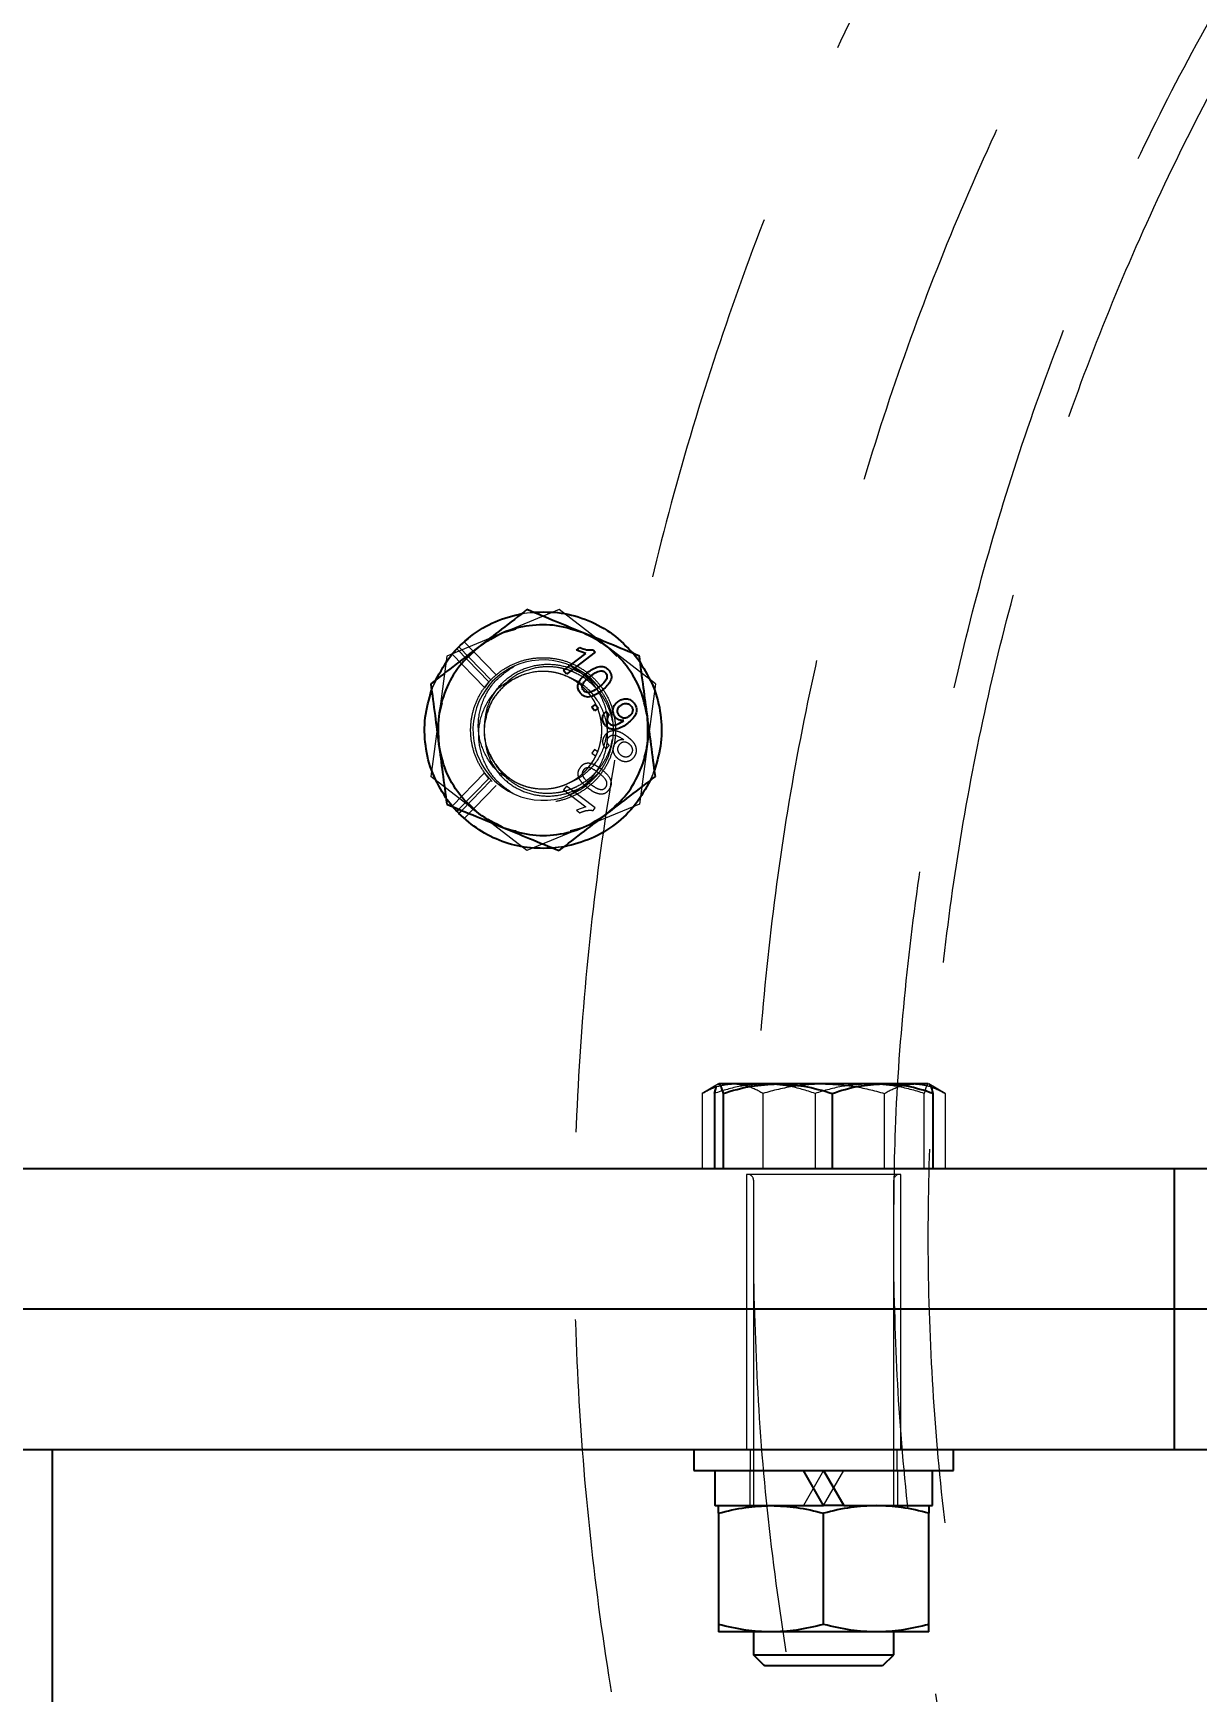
# Model space of a CAD drawing. Header units: millimetres. Extents: x 861 to 27901, y 673 to 17923.
# Drawn here: x 10476.5 to 10608, y 5789.7 to 5977.1 of the extents above; entities that cross this region are included whole.
import ezdxf

# ---------------------------------------------------------------- set-up
doc = ezdxf.new("R2010")
doc.units = ezdxf.units.MM
doc.header["$LTSCALE"] = 33.3
doc.linetypes.add('HIDDEN', pattern=[1.905, 1.27, -0.635])
doc.layers.add('CAPA_1', color=7, linetype='Continuous')
doc.styles.add('SLDTEXTSTYLE0', font='TXT', dxfattribs={"width": 0.75})
doc.dimstyles.new('SLDDIMSTYLE0', dxfattribs={"dimtxt": 66.6, "dimasz": 66.6, "dimexe": 0, "dimexo": 0.0625, "dimgap": 16.65, "dimtad": 2, "dimdec": 0, "dimlfac": 1.261261, "dimrnd": 1e-09, "dimzin": 12, "dimdsep": 46, "dimtxsty": 'SLDTEXTSTYLE0', "dimsah": 1, "dimcen": 0.09, "dimadec": 0, "dimazin": 3, "dimtfac": 1, "dimtdec": 0, "dimtofl": 0, "dimtmove": 0, "dimatfit": 3, "dimfxl": 1, "dimfrac": 2, "dimtolj": 1, "dimtzin": 12, "dimarcsym": 0})

# ---------------------------------------------------------------- blocks, each defined once
blk = doc.blocks.new('_D_13')
at = {"layer": 'CAPA_1', "transparency": 16777216}
for p, q in [((9823.17, 6912.25), (14695.32, 6912.25)), ((14662.02, 6912.25), (14662.02, 5357.98)), ((14240.18, 5357.98), (14695.32, 5357.98))]:
    blk.add_line(p, q, dxfattribs=at)
for points in [[(14662.02, 6912.25), (14651.77, 6845.65), (14672.27, 6845.65)], [(14662.02, 5357.98), (14672.27, 5424.58), (14651.77, 5424.58)]]:
    blk.add_solid(points, dxfattribs=at)
at = {"layer": 'CAPA_1', "transparency": 16777216, "insert": (14576.17, 6036.69), "char_height": 66.6, "attachment_point": 1, "rotation": 90, "style": 'SLDTEXTSTYLE0'}
blk.add_mtext('1960', dxfattribs=at)
blk = doc.blocks.new('_D_14')
at = {"layer": 'CAPA_1', "transparency": 16777216}
for p, q in [((9780.88, 6954.54), (9780.88, 7862.55)), ((10855.14, 5883.49), (10855.14, 7862.55)), ((9780.88, 7829.25), (10855.14, 7829.25))]:
    blk.add_line(p, q, dxfattribs=at)
for points in [[(9780.88, 7829.25), (9847.48, 7819.01), (9847.48, 7839.5)], [(10855.14, 7829.25), (10788.54, 7839.5), (10788.54, 7819.01)]]:
    blk.add_solid(points, dxfattribs=at)
at = {"layer": 'CAPA_1', "transparency": 16777216, "insert": (10219.59, 7915.1), "char_height": 66.6, "attachment_point": 1, "style": 'SLDTEXTSTYLE0'}
blk.add_mtext('1355', dxfattribs=at)

msp = doc.modelspace()

# ---------------------------------------------------------------- linework, layer by layer
at = {"color": 1, "linetype": 'HIDDEN', "lineweight": 18}
for p, q in [((10535.91, 5911.97), (10523.22, 5906.73)), ((10531.12, 5911.35), (10531.99, 5911.57)), ((10531.71, 5911.53), (10532.95, 5911.69)), ((10532.26, 5911.6), (10533.59, 5911.67)), ((10546.79, 5903.59), (10535.91, 5911.97)), ((10525.16, 5908.32), (10525.63, 5908.67)), ((10529.56, 5909.35), (10528.2, 5908.57)), ((10529.56, 5909.35), (10531.05, 5909.75)), ((10537.15, 5909.75), (10538.65, 5909.34)), ((10523.22, 5906.73), (10521.4, 5893.12)), ((10523.81, 5906.93), (10527.48, 5903.18)), ((10523.97, 5907.04), (10524.35, 5907.53)), ((10524.35, 5907.53), (10527.98, 5903.81)), ((10524.58, 5907.77), (10525.16, 5908.32)), ((10528.21, 5904.05), (10524.58, 5907.77)), ((10528.8, 5904.6), (10525.16, 5908.32)), ((10526.76, 5907.69), (10525.76, 5906.69)), ((10541.35, 5907.78), (10542.43, 5906.69)), ((10544.1, 5907.2), (10545.21, 5905.76)), ((10544.31, 5907.01), (10545.07, 5906.02)), ((10528.8, 5904.6), (10528.21, 5904.05)), ((10528.93, 5904.69), (10528.8, 5904.6)), ((10539.11, 5904.47), (10538.93, 5904.64)), ((10521.37, 5902.32), (10521.58, 5903.08)), ((10521.5, 5902.88), (10521.97, 5904.03)), ((10521.67, 5903.3), (10522.3, 5904.56)), ((10527.98, 5903.81), (10527.49, 5903.13)), ((10531.71, 5904.55), (10531.56, 5904.47)), ((10546.79, 5903.59), (10544.98, 5889.98)), ((10522.71, 5901.41), (10522.31, 5899.93)), ((10545.49, 5901.41), (10545.89, 5899.91)), ((10541.76, 5896.48), (10541.96, 5897.33)), ((10543.14, 5897.33), (10543.21, 5897.27)), ((10522.71, 5895.3), (10522.31, 5896.8)), ((10539.92, 5896.18), (10539.61, 5895.76)), ((10539.61, 5895.76), (10540.02, 5895.44)), ((10540.34, 5895.86), (10539.92, 5896.18)), ((10541.22, 5896.23), (10541.58, 5896.62)), ((10545.89, 5896.79), (10545.49, 5895.3)), ((10523.81, 5889.78), (10527.48, 5893.54)), ((10527.45, 5893.58), (10528.33, 5892.56)), ((10527.98, 5892.91), (10527.48, 5893.54)), ((10528.72, 5894.53), (10529.1, 5894.01)), ((10546.7, 5893.83), (10546.22, 5892.68)), ((10546.84, 5894.46), (10546.42, 5893.17)), ((10532.28, 5884.74), (10521.4, 5893.12)), ((10524.58, 5889.42), (10527.98, 5892.91)), ((10528.21, 5892.66), (10524.91, 5889.28)), ((10528.8, 5892.11), (10525.16, 5888.39)), ((10536.74, 5892.04), (10536.42, 5891.63)), ((10536.42, 5891.63), (10538.94, 5889.69)), ((10539.97, 5889.56), (10536.74, 5892.04)), ((10538.64, 5891.91), (10539.17, 5892.28)), ((10546.32, 5892.93), (10545.9, 5892.16)), ((10524.65, 5888.88), (10523.1, 5890.74)), ((10523.81, 5889.78), (10523.12, 5890.69)), ((10526.84, 5888.93), (10525.76, 5890.02)), ((10544.98, 5889.98), (10532.28, 5884.74)), ((10538.94, 5889.69), (10537.89, 5889.31)), ((10537.89, 5889.31), (10538.27, 5889.02)), ((10539.76, 5889.29), (10539.97, 5889.56)), ((10538.63, 5887.36), (10537.15, 5886.97)), ((10536.56, 5885.21), (10534.72, 5885.03)), ((10536.48, 5885.18), (10535.25, 5885.02)), ((10553.92, 5858.38), (10552.08, 5857.32)), ((10579.55, 5857.32), (10577.7, 5858.38)), ((10552.08, 5857.32), (10552.08, 5848.8)), ((10558.95, 5857.32), (10558.95, 5848.8)), ((10564.84, 5857.32), (10564.84, 5848.8)), ((10572.68, 5848.8), (10572.68, 5857.32)), ((10577.19, 5848.8), (10577.19, 5857.32)), ((10579.54, 5857.32), (10579.54, 5848.8)), ((10574.53, 5848.17), (10557.09, 5848.17)), ((10557.09, 5848.17), (10557.09, 5817.09)), ((10557.88, 5847.53), (10557.88, 5810.75)), ((10573.74, 5810.75), (10573.74, 5847.53)), ((10574.53, 5817.09), (10574.53, 5848.17)), ((10557.49, 5817.09), (10557.49, 5814.71)), ((10574.14, 5814.71), (10574.14, 5817.09)), ((10557.47, 5814.71), (10557.47, 5810.75)), ((10565.81, 5814.71), (10563.52, 5810.75)), ((10565.81, 5810.75), (10568.1, 5814.71)), ((10574.15, 5814.71), (10574.15, 5810.75))]:
    msp.add_line(p, q, dxfattribs=at)
at = {"color": 7, "linetype": 'Continuous', "lineweight": 25}
for p, q in [((10536.42, 5905.09), (10538.94, 5907.02)), ((10539.97, 5907.16), (10536.74, 5904.67)), ((10537.89, 5907.4), (10538.27, 5907.69)), ((10538.94, 5907.02), (10537.89, 5907.4)), ((10539.76, 5907.42), (10539.97, 5907.16)), ((10536.74, 5904.67), (10536.42, 5905.09)), ((10539.61, 5900.95), (10540.02, 5901.27)), ((10539.92, 5900.54), (10539.61, 5900.95)), ((10540.34, 5900.85), (10539.92, 5900.54)), ((10540.02, 5901.27), (10540.34, 5900.85)), ((10541.22, 5900.48), (10541.58, 5900.1)), ((10543.14, 5899.38), (10543.21, 5899.44)), ((10524.35, 5889.18), (10523.81, 5889.78)), ((10524.35, 5889.18), (10524.58, 5889.42)), ((10524.58, 5888.94), (10524.91, 5889.28)), ((10553.46, 5857.32), (10553.71, 5858.12)), ((10553.89, 5858.31), (10553.95, 5858.38)), ((10553.46, 5857.32), (10553.46, 5848.8)), ((10554.44, 5857.32), (10554.44, 5848.8)), ((10566.79, 5857.32), (10566.79, 5848.8)), ((10578.16, 5857.32), (10578.16, 5848.8)), ((10645.1, 5848.8), (10264.53, 5848.8)), ((10605.45, 5848.8), (10605.45, 5832.95)), ((10645.1, 5832.95), (10264.53, 5832.95)), ((10605.45, 5832.95), (10605.45, 5817.09)), ((10264.53, 5817.09), (10645.1, 5817.09)), ((10478.6, 5817.09), (10478.6, 5396.87)), ((10551.14, 5817.09), (10551.14, 5814.71)), ((10580.48, 5814.71), (10580.48, 5817.09)), ((10553.51, 5814.71), (10553.51, 5810.75)), ((10565.81, 5810.75), (10563.52, 5814.71)), ((10565.81, 5814.71), (10568.1, 5810.75)), ((10578.12, 5810.75), (10578.12, 5814.71)), ((10553.92, 5809.89), (10553.92, 5797.33)), ((10568.1, 5810.75), (10565.81, 5810.75)), ((10565.81, 5797.33), (10565.81, 5809.89)), ((10577.7, 5797.33), (10577.7, 5809.89)), ((10557.88, 5796.47), (10557.88, 5793.88)), ((10573.74, 5793.88), (10573.74, 5796.47)), ((10557.88, 5793.88), (10559.1, 5792.67)), ((10572.52, 5792.67), (10573.74, 5793.88))]:
    msp.add_line(p, q, dxfattribs=at)
at = {"color": 1, "linetype": 'HIDDEN', "lineweight": 18}
for centre, radius, start, end in [((10534.1, 5898.36), 7.93, 37.5876, 307.5876), ((10557.25, 5847.53), 0.634, 0, 90), ((10574.37, 5847.53), 0.634, 90, 180)]:
    msp.add_arc(centre, radius, start, end, dxfattribs=at)
for points in [[(11121.76, 6013.67), (11118.45, 6018.6), (11111.84, 6028.47), (11100.89, 6042.53), (11089.23, 6056.01), (11076.81, 6068.79), (11063.71, 6080.86), (11049.94, 6092.18), (11035.56, 6102.71), (11020.61, 6112.41), (11005.15, 6121.26), (10989.21, 6129.23), (10972.85, 6136.3), (10956.11, 6142.43), (10939.07, 6147.62), (10921.75, 6151.85), (10904.23, 6155.09), (10886.55, 6157.35), (10868.78, 6158.61), (10850.96, 6158.88), (10833.15, 6158.15), (10815.41, 6156.41), (10797.8, 6153.69), (10780.37, 6149.98), (10763.18, 6145.31), (10746.27, 6139.67), (10729.71, 6133.1), (10713.54, 6125.6), (10697.81, 6117.22), (10682.58, 6107.96), (10667.9, 6097.87), (10653.8, 6086.96), (10640.34, 6075.29), (10627.55, 6062.88), (10615.48, 6049.77), (10604.16, 6036), (10593.63, 6021.62), (10583.93, 6006.68), (10575.08, 5991.21), (10567.11, 5975.27), (10560.04, 5958.91), (10553.91, 5942.18), (10548.72, 5925.13), (10544.5, 5907.81), (10541.25, 5890.29), (10538.99, 5872.61), (10537.73, 5854.84), (10537.46, 5837.02), (10538.2, 5819.21), (10539.93, 5801.48), (10542.65, 5783.86), (10546.36, 5766.43), (10551.03, 5749.24), (10556.67, 5732.33), (10563.24, 5715.77), (10570.75, 5699.6), (10579.09, 5683.85), (10585.37, 5673.77), (10588.52, 5668.74)], [(10622.14, 5690.48), (10619.39, 5694.88), (10613.89, 5703.69), (10606.61, 5717.46), (10600.05, 5731.58), (10594.3, 5746.06), (10589.38, 5760.83), (10585.29, 5775.86), (10582.05, 5791.09), (10579.67, 5806.49), (10578.16, 5821.99), (10577.52, 5837.55), (10577.75, 5853.12), (10578.85, 5868.65), (10580.83, 5884.1), (10583.67, 5899.41), (10587.36, 5914.54), (10591.89, 5929.44), (10597.25, 5944.07), (10603.43, 5958.36), (10610.39, 5972.29), (10618.13, 5985.81), (10626.61, 5998.87), (10635.81, 6011.44), (10645.7, 6023.47), (10656.25, 6034.92), (10667.42, 6045.77), (10679.19, 6055.98), (10691.51, 6065.5), (10704.34, 6074.33), (10717.65, 6082.41), (10731.39, 6089.74), (10745.52, 6096.29), (10760, 6102.04), (10774.77, 6106.96), (10789.8, 6111.05), (10805.03, 6114.29), (10820.42, 6116.67), (10835.92, 6118.18), (10851.48, 6118.82), (10867.06, 6118.59), (10882.59, 6117.49), (10898.04, 6115.51), (10913.35, 6112.68), (10928.48, 6108.98), (10943.38, 6104.45), (10958, 6099.09), (10972.3, 6092.92), (10986.23, 6085.95), (10999.75, 6078.21), (11012.81, 6069.73), (11025.38, 6060.53), (11037.41, 6050.64), (11048.86, 6040.09), (11059.71, 6028.92), (11069.91, 6017.15), (11079.47, 6004.85), (11085.25, 5996.23), (11088.14, 5991.92)], [(10588.52, 5668.74), (10591.82, 5663.8), (10598.44, 5653.93), (10609.39, 5639.87), (10621.05, 5626.4), (10633.47, 5613.61), (10646.57, 5601.54), (10660.34, 5590.22), (10674.72, 5579.7), (10689.67, 5569.99), (10705.13, 5561.14), (10721.07, 5553.17), (10737.43, 5546.1), (10754.16, 5539.97), (10771.21, 5534.78), (10788.53, 5530.56), (10806.05, 5527.31), (10823.73, 5525.05), (10841.5, 5523.79), (10859.32, 5523.52), (10877.13, 5524.26), (10894.86, 5525.99), (10912.48, 5528.71), (10929.91, 5532.42), (10947.1, 5537.1), (10964.01, 5542.73), (10980.57, 5549.31), (10996.74, 5556.8), (11012.47, 5565.18), (11027.7, 5574.44), (11042.38, 5584.54), (11056.48, 5595.44), (11069.94, 5607.11), (11082.73, 5619.53), (11094.8, 5632.64), (11106.12, 5646.4), (11116.65, 5660.78), (11126.35, 5675.73), (11135.2, 5691.19), (11143.17, 5707.13), (11150.24, 5723.49), (11156.37, 5740.23), (11161.56, 5757.28), (11165.78, 5774.59), (11169.03, 5792.11), (11171.29, 5809.79), (11172.55, 5827.56), (11172.82, 5845.38), (11172.08, 5863.19), (11170.35, 5880.93), (11167.63, 5898.54), (11163.92, 5915.97), (11159.24, 5933.16), (11153.61, 5950.07), (11147.04, 5966.64), (11139.53, 5982.8), (11131.19, 5998.55), (11124.9, 6008.63), (11121.76, 6013.67)], [(10527.48, 5893.54), (10527.19, 5893.98), (10526.62, 5894.86), (10526.11, 5896.36), (10525.87, 5897.92), (10525.94, 5899.5), (10526.3, 5901.03), (10526.96, 5902.47), (10527.87, 5903.76), (10529.02, 5904.85), (10530.35, 5905.69), (10531.82, 5906.28), (10533.37, 5906.56), (10534.95, 5906.55), (10536.5, 5906.24), (10537.96, 5905.64), (10539.28, 5904.77), (10540.41, 5903.66), (10541.3, 5902.36), (10541.93, 5900.91), (10542.28, 5899.37), (10542.32, 5897.79), (10542.06, 5896.23), (10541.51, 5894.75), (10540.68, 5893.4), (10539.62, 5892.24), (10538.35, 5891.3), (10536.92, 5890.61), (10535.39, 5890.22), (10533.82, 5890.12), (10532.25, 5890.32), (10530.76, 5890.83), (10529.37, 5891.59), (10528.6, 5892.3), (10528.21, 5892.66)], [(10528.83, 5894.31), (10528.38, 5895.05), (10527.48, 5896.55), (10527.35, 5899.24), (10528.19, 5901.75), (10529.94, 5903.76), (10532.32, 5904.93), (10534.98, 5905.11), (10537.5, 5904.26), (10539.5, 5902.51), (10540.68, 5900.13), (10540.85, 5897.48), (10540, 5894.96), (10538.25, 5892.96), (10535.87, 5891.77), (10533.23, 5891.61), (10530.66, 5892.42), (10529.44, 5893.68), (10528.83, 5894.31)], [(10540.38, 5903.19), (10540.67, 5902.76), (10541.26, 5901.9), (10541.8, 5900.42), (10542.07, 5898.88), (10542, 5897.84), (10541.96, 5897.32)], [(10528.83, 5894.31), (10528.59, 5894.67), (10528.1, 5895.39), (10527.65, 5896.62), (10527.42, 5897.92), (10527.48, 5898.79), (10527.51, 5899.23)]]:
    msp.add_open_spline(points, degree=3, dxfattribs=at)
for points, knots in [([(11104.78, 6002.69), (11101.69, 6007.31), (11095.5, 6016.54), (11085.25, 6029.71), (11074.33, 6042.33), (11062.7, 6054.3), (11050.43, 6065.6), (11037.54, 6076.2), (11024.07, 6086.06), (11010.08, 6095.14), (10995.6, 6103.43), (10980.67, 6110.89), (10965.35, 6117.51), (10949.69, 6123.25), (10933.72, 6128.11), (10917.51, 6132.07), (10901.1, 6135.11), (10884.55, 6137.22), (10867.91, 6138.4), (10851.22, 6138.65), (10834.55, 6137.97), (10817.94, 6136.34), (10801.45, 6133.79), (10785.13, 6130.32), (10769.03, 6125.94), (10753.2, 6120.67), (10737.69, 6114.51), (10722.55, 6107.5), (10707.83, 6099.64), (10693.57, 6090.98), (10679.82, 6081.53), (10666.62, 6071.32), (10654.01, 6060.38), (10642.04, 6048.76), (10630.74, 6036.49), (10620.14, 6023.6), (10610.28, 6010.13), (10601.2, 5996.14), (10592.91, 5981.66), (10585.45, 5966.73), (10578.83, 5951.41), (10573.09, 5935.75), (10568.23, 5919.78), (10564.28, 5903.57), (10561.23, 5887.17), (10559.14, 5870.61), (10557.94, 5854.85), (10557.9, 5844.61), (10557.88, 5839.92)], [0, 0, 0, 0, 0.021814, 0.043628, 0.065442, 0.087256, 0.109071, 0.130885, 0.152699, 0.174513, 0.196327, 0.218141, 0.239955, 0.261769, 0.283583, 0.305397, 0.327212, 0.349026, 0.37084, 0.392654, 0.414468, 0.436282, 0.458096, 0.47991, 0.501724, 0.523538, 0.545353, 0.567167, 0.588981, 0.610795, 0.632609, 0.654423, 0.676237, 0.698051, 0.719865, 0.74168, 0.763494, 0.785308, 0.807122, 0.828936, 0.85075, 0.872564, 0.894378, 0.916192, 0.938006, 0.959821, 0.981635, 1, 1, 1, 1]), ([(10573.74, 5840.22), (10573.76, 5844.58), (10573.8, 5854.2), (10574.92, 5869.05), (10576.91, 5884.71), (10579.79, 5900.25), (10583.53, 5915.59), (10588.13, 5930.7), (10593.57, 5945.54), (10599.83, 5960.04), (10606.89, 5974.17), (10614.74, 5987.88), (10623.34, 6001.12), (10632.67, 6013.87), (10642.71, 6026.07), (10653.41, 6037.69), (10664.74, 6048.69), (10676.67, 6059.04), (10689.17, 6068.71), (10702.19, 6077.65), (10715.68, 6085.87), (10729.64, 6093.25), (10739.99, 6098.23), (10745.77, 6100.5), (10746.65, 6100.85)], [0, 0, 0, 0, 0.0393756, 0.0869797, 0.1345838, 0.1821878, 0.2297919, 0.277396, 0.325, 0.3726041, 0.4202082, 0.4678123, 0.5154163, 0.5630204, 0.6106245, 0.6582285, 0.7058326, 0.7534367, 0.8010408, 0.8486448, 0.8962489, 0.943853, 0.991457, 1, 1, 1, 1]), ([(11091.47, 5994.07), (11094.26, 5989.61), (11099.83, 5980.68), (11107.22, 5966.71), (11113.88, 5952.39), (11119.7, 5937.7), (11124.7, 5922.72), (11128.84, 5907.47), (11132.13, 5892.02), (11134.54, 5876.41), (11136.08, 5860.69), (11136.73, 5844.91), (11136.49, 5829.11), (11135.37, 5813.36), (11133.37, 5797.69), (11130.49, 5782.16), (11126.75, 5766.81), (11122.15, 5751.7), (11116.71, 5736.87), (11110.45, 5722.36), (11103.38, 5708.24), (11095.54, 5694.53), (11086.94, 5681.28), (11077.6, 5668.53), (11067.57, 5656.33), (11056.87, 5644.71), (11045.54, 5633.71), (11033.6, 5623.36), (11021.11, 5613.69), (11008.09, 5604.75), (10994.59, 5596.54), (10980.66, 5589.11), (10966.32, 5582.47), (10951.64, 5576.64), (10936.66, 5571.65), (10921.41, 5567.5), (10905.96, 5564.21), (10890.35, 5561.8), (10874.63, 5560.26), (10858.85, 5559.61), (10843.05, 5559.85), (10827.3, 5560.97), (10811.63, 5562.97), (10796.09, 5565.85), (10780.75, 5569.59), (10765.64, 5574.19), (10750.81, 5579.63), (10736.3, 5585.89), (10722.17, 5592.96), (10708.46, 5600.8), (10695.22, 5609.4), (10682.47, 5618.74), (10670.27, 5628.77), (10658.65, 5639.47), (10647.65, 5650.8), (10637.3, 5662.74), (10627.63, 5675.23), (10618.68, 5688.25), (10610.48, 5701.75), (10603.05, 5715.68), (10596.41, 5730.02), (10590.58, 5744.7), (10585.58, 5759.69), (10581.44, 5774.93), (10578.15, 5790.38), (10575.75, 5805.99), (10574.19, 5821.38), (10573.89, 5831.58), (10573.74, 5836.51)], [0, 0, 0, 0, 0.015166, 0.030332, 0.045498, 0.060663, 0.075829, 0.090995, 0.106161, 0.121327, 0.136493, 0.151659, 0.166825, 0.18199, 0.197156, 0.212322, 0.227488, 0.242654, 0.25782, 0.272986, 0.288151, 0.303317, 0.318483, 0.333649, 0.348815, 0.363981, 0.379147, 0.394312, 0.409478, 0.424644, 0.43981, 0.454976, 0.470142, 0.485308, 0.500474, 0.515639, 0.530805, 0.545971, 0.561137, 0.576303, 0.591469, 0.606635, 0.6218, 0.636966, 0.652132, 0.667298, 0.682464, 0.69763, 0.712796, 0.727961, 0.743127, 0.758293, 0.773459, 0.788625, 0.803791, 0.818957, 0.834123, 0.849288, 0.864454, 0.87962, 0.894786, 0.909952, 0.925118, 0.940284, 0.955449, 0.970615, 0.985781, 1, 1, 1, 1]), ([(10530.47, 5892.8), (10530.11, 5892.96), (10528.99, 5893.47), (10527.67, 5895.18), (10526.74, 5897.55), (10526.74, 5900.12), (10527.49, 5902.29), (10528.84, 5904.24), (10530.1, 5905.09), (10530.86, 5905.59)], [0, 0, 0, 0, 0.073226, 0.23471, 0.3941, 0.554574, 0.712039, 0.827456, 1, 1, 1, 1]), ([(10527.51, 5899.23), (10527.56, 5899.69), (10527.67, 5900.61), (10528.27, 5902.18), (10529.4, 5903.74), (10531.13, 5905.03), (10533.12, 5905.74), (10535.22, 5905.88), (10537.27, 5905.42), (10539.06, 5904.51), (10539.97, 5903.6), (10540.38, 5903.19)], [0, 0, 0, 0, 0.081677, 0.161349, 0.291035, 0.413148, 0.534221, 0.654765, 0.776346, 0.898839, 1, 1, 1, 1]), ([(10528.83, 5894.31), (10529.03, 5894.07), (10529.52, 5893.49), (10530.23, 5892.93), (10530.88, 5892.54), (10531.34, 5892.31), (10531.92, 5892.07), (10532.36, 5891.94), (10532.6, 5891.89), (10532.6, 5891.89), (10532.6, 5891.89), (10532.6, 5891.89), (10532.6, 5891.89), (10532.6, 5891.88), (10532.61, 5891.88), (10532.62, 5891.88), (10532.65, 5891.87), (10532.72, 5891.86), (10532.93, 5891.82), (10533.65, 5891.7), (10534.46, 5891.7), (10535.25, 5891.81), (10535.7, 5891.9), (10536.21, 5892.05), (10536.65, 5892.22), (10536.92, 5892.35), (10537.2, 5892.48), (10537.54, 5892.67), (10538.02, 5892.98), (10538.46, 5893.34), (10538.86, 5893.71), (10539.24, 5894.14), (10539.63, 5894.65), (10539.93, 5895.16), (10540.09, 5895.5), (10540.22, 5895.78), (10540.37, 5896.14), (10540.53, 5896.69), (10540.65, 5897.25), (10540.73, 5897.85), (10540.75, 5898.44), (10540.71, 5899), (10540.65, 5899.47), (10540.58, 5899.81), (10540.53, 5900.01), (10540.46, 5900.26), (10540.35, 5900.63), (10540.14, 5901.13), (10539.92, 5901.55), (10539.71, 5901.91), (10539.37, 5902.42), (10538.82, 5903.07), (10538.03, 5903.74), (10537.24, 5904.22), (10536.51, 5904.56), (10535.81, 5904.79), (10535.11, 5904.93), (10534.4, 5905), (10533.16, 5904.99), (10531.4, 5904.57), (10529.48, 5903.3), (10528.04, 5901.46), (10527.69, 5899.97), (10527.51, 5899.23)], [0, 0, 0, 0, 0.025018, 0.062505, 0.073457, 0.087536, 0.104741, 0.12507, 0.12508, 0.125088, 0.125103, 0.125129, 0.125176, 0.125264, 0.125429, 0.125753, 0.126422, 0.127908, 0.131491, 0.144058, 0.187539, 0.197474, 0.209566, 0.225509, 0.240805, 0.248969, 0.250106, 0.265748, 0.281391, 0.297034, 0.312676, 0.325838, 0.344007, 0.365974, 0.374124, 0.375253, 0.390902, 0.40655, 0.422199, 0.437847, 0.456199, 0.471384, 0.483402, 0.495485, 0.499868, 0.500438, 0.516867, 0.531646, 0.544773, 0.556248, 0.566071, 0.595236, 0.625559, 0.651348, 0.670843, 0.691621, 0.711565, 0.729805, 0.750654, 0.81299, 0.875327, 0.937663, 1, 1, 1, 1]), ([(10541.96, 5899.39), (10541.87, 5899.76), (10541.68, 5900.51), (10541.25, 5901.45), (10540.75, 5902.28), (10540.16, 5903.04), (10539.23, 5903.96), (10538.26, 5904.59), (10537.39, 5904.98), (10536.92, 5905.16), (10536.39, 5905.31), (10535.37, 5905.52), (10533.83, 5905.57), (10531.89, 5905.05), (10530.32, 5904.18), (10529.64, 5903.34), (10529.39, 5903.03)], [0, 0, 0, 0, 0.069953, 0.139917, 0.190193, 0.248551, 0.31488, 0.430247, 0.459214, 0.488206, 0.524206, 0.559732, 0.679274, 0.802425, 0.926677, 1, 1, 1, 1]), ([(10536.95, 5905.75), (10537.77, 5905.26), (10539.18, 5904.41), (10540.66, 5902.34), (10541.38, 5900.35), (10541.36, 5898.96), (10541.36, 5898.46)], [0, 0, 0, 0, 0.314695, 0.54128, 0.834453, 1, 1, 1, 1]), ([(10531.27, 5904.32), (10530.63, 5904.05), (10529.21, 5903.44), (10527.66, 5901.54), (10526.75, 5899.15), (10526.74, 5896.6), (10527.49, 5894.42), (10528.84, 5892.47), (10530.1, 5891.62), (10530.86, 5891.12)], [0, 0, 0, 0, 0.123454, 0.276185, 0.426937, 0.578714, 0.727646, 0.836807, 1, 1, 1, 1]), ([(10536.95, 5890.96), (10537.77, 5891.45), (10539.18, 5892.3), (10540.67, 5894.37), (10541.37, 5896.43), (10541.44, 5898.72), (10540.83, 5900.99), (10539.51, 5902.79), (10538.07, 5903.89), (10537.23, 5904.24), (10536.81, 5904.42)], [0, 0, 0, 0, 0.165815, 0.285204, 0.439678, 0.538055, 0.684865, 0.841009, 0.920503, 1, 1, 1, 1]), ([(10527.51, 5897.49), (10527.56, 5897.02), (10527.67, 5896.1), (10528.27, 5894.53), (10529.4, 5892.97), (10531.13, 5891.68), (10533.12, 5890.97), (10535.22, 5890.83), (10537.27, 5891.29), (10539.06, 5892.21), (10539.97, 5893.11), (10540.38, 5893.52)], [0, 0, 0, 0, 0.081677, 0.1613492, 0.2910351, 0.4131477, 0.5342207, 0.6547644, 0.7763452, 0.8988378, 1, 1, 1, 1]), ([(10541.96, 5897.32), (10541.87, 5896.95), (10541.68, 5896.21), (10541.25, 5895.26), (10540.75, 5894.43), (10540.16, 5893.67), (10539.23, 5892.75), (10538.26, 5892.12), (10537.39, 5891.73), (10536.92, 5891.56), (10536.39, 5891.4), (10535.37, 5891.19), (10533.84, 5891.15), (10531.88, 5891.65), (10530.09, 5892.69), (10529.25, 5893.77), (10528.83, 5894.31)], [0, 0, 0, 0, 0.066556, 0.133122, 0.180956, 0.23648, 0.299587, 0.409351, 0.436911, 0.464495, 0.498747, 0.532548, 0.646284, 0.763454, 0.881671, 1, 1, 1, 1]), ([(10541.36, 5898.25), (10541.2, 5897.43), (10540.87, 5895.72), (10539.5, 5893.92), (10538.07, 5892.82), (10537.23, 5892.47), (10536.81, 5892.29)], [0, 0, 0, 0, 0.315902, 0.654861, 0.827426, 1, 1, 1, 1]), ([(10541.96, 5897.32), (10541.86, 5896.81), (10541.67, 5895.79), (10541.17, 5894.72), (10540.77, 5894.06), (10540.55, 5893.74), (10540.31, 5893.43), (10540.11, 5893.19), (10539.92, 5892.98), (10539.57, 5892.6), (10539.21, 5892.3), (10538.93, 5892.07)], [0, 0, 0, 0, 0.249952, 0.499906, 0.562471, 0.625034, 0.687596, 0.750157, 0.77567, 0.825835, 1, 1, 1, 1]), ([(10541.08, 5897.76), (10541, 5897.64), (10540.88, 5897.46), (10540.82, 5897.18), (10540.82, 5896.9), (10540.93, 5896.55), (10541.12, 5896.34), (10541.22, 5896.23)], [0, 0, 0, 0, 0.249859, 0.375956, 0.500482, 0.749847, 1, 1, 1, 1]), ([(10543.67, 5897.57), (10543.48, 5897.72), (10543.08, 5898.01), (10542.5, 5898.25), (10542.01, 5898.29), (10541.65, 5898.22), (10541.32, 5898.04), (10541.16, 5897.85), (10541.08, 5897.76)], [0, 0, 0, 0, 0.250485, 0.500118, 0.62804, 0.750092, 0.874994, 1, 1, 1, 1]), ([(10541.58, 5896.62), (10541.52, 5896.69), (10541.42, 5896.81), (10541.34, 5897), (10541.33, 5897.16), (10541.36, 5897.32), (10541.42, 5897.43), (10541.47, 5897.5)], [0, 0, 0, 0, 0.277074, 0.499914, 0.624834, 0.750381, 1, 1, 1, 1]), ([(10541.47, 5897.5), (10541.52, 5897.56), (10541.63, 5897.67), (10541.84, 5897.78), (10542.08, 5897.81), (10542.54, 5897.71), (10542.87, 5897.5), (10543.14, 5897.33)], [0, 0, 0, 0, 0.125207, 0.25031, 0.375339, 0.50062, 1, 1, 1, 1]), ([(10543.21, 5897.27), (10543.12, 5897.27), (10542.93, 5897.28), (10542.66, 5897.2), (10542.41, 5897.06), (10542.29, 5896.92), (10542.22, 5896.85)], [0, 0, 0, 0, 0.24954, 0.50198, 0.751372, 1, 1, 1, 1]), ([(10544.39, 5895.3), (10544.45, 5895.4), (10544.58, 5895.58), (10544.66, 5895.92), (10544.66, 5896.25), (10544.54, 5896.69), (10544.2, 5897.15), (10543.85, 5897.43), (10543.67, 5897.57)], [0, 0, 0, 0, 0.125064, 0.25009, 0.37511, 0.500169, 0.749441, 1, 1, 1, 1]), ([(10542.22, 5896.85), (10542.2, 5896.82), (10542.15, 5896.75), (10542.07, 5896.61), (10542.01, 5896.42), (10541.98, 5896.17), (10542.01, 5895.93), (10542.09, 5895.7), (10542.25, 5895.41), (10542.43, 5895.25), (10542.56, 5895.14)], [0, 0, 0, 0, 0.0626107, 0.1252264, 0.2501941, 0.3735863, 0.5002863, 0.6245799, 0.750412, 1, 1, 1, 1]), ([(10542.69, 5896.69), (10542.63, 5896.6), (10542.55, 5896.47), (10542.51, 5896.26), (10542.51, 5896.1), (10542.56, 5895.94), (10542.65, 5895.75), (10542.77, 5895.64), (10542.85, 5895.57)], [0, 0, 0, 0, 0.24952, 0.373528, 0.499888, 0.62379, 0.750316, 1, 1, 1, 1]), ([(10542.56, 5895.14), (10542.7, 5895.04), (10542.92, 5894.9), (10543.26, 5894.82), (10543.52, 5894.81), (10543.77, 5894.86), (10544.09, 5894.99), (10544.27, 5895.18), (10544.39, 5895.3)], [0, 0, 0, 0, 0.249869, 0.376654, 0.500348, 0.627459, 0.750824, 1, 1, 1, 1]), ([(10543.84, 5896.79), (10543.75, 5896.85), (10543.61, 5896.94), (10543.4, 5897), (10543.24, 5897), (10543.08, 5896.98), (10542.88, 5896.89), (10542.77, 5896.77), (10542.69, 5896.69)], [0, 0, 0, 0, 0.2499766, 0.3779151, 0.500342, 0.6271064, 0.750811, 1, 1, 1, 1]), ([(10542.85, 5895.57), (10542.95, 5895.51), (10543.14, 5895.38), (10543.43, 5895.33), (10543.66, 5895.36), (10543.87, 5895.45), (10543.99, 5895.57), (10544.07, 5895.65)], [0, 0, 0, 0, 0.25025, 0.499841, 0.629288, 0.750666, 1, 1, 1, 1]), ([(10544.07, 5895.65), (10544.13, 5895.75), (10544.21, 5895.88), (10544.24, 5896.1), (10544.21, 5896.26), (10544.16, 5896.42), (10544.05, 5896.61), (10543.92, 5896.71), (10543.84, 5896.79)], [0, 0, 0, 0, 0.249017, 0.371845, 0.499365, 0.623226, 0.749892, 1, 1, 1, 1]), ([(10538.29, 5894.14), (10538.2, 5893.99), (10538.06, 5893.78), (10538.01, 5893.43), (10538.03, 5893.26), (10538.05, 5893.18)], [0, 0, 0, 0, 0.499036, 0.74951, 1, 1, 1, 1]), ([(10538.29, 5894.14), (10538.2, 5893.99), (10538.06, 5893.78), (10538.02, 5893.48), (10538.02, 5893.31), (10538.04, 5893.22), (10538.05, 5893.18)], [0, 0, 0, 0, 0.498795, 0.749148, 0.874576, 1, 1, 1, 1]), ([(10540.72, 5893.92), (10540.53, 5894.05), (10540.16, 5894.32), (10539.63, 5894.57), (10539.17, 5894.63), (10538.82, 5894.57), (10538.52, 5894.4), (10538.37, 5894.23), (10538.29, 5894.14)], [0, 0, 0, 0, 0.250476, 0.500347, 0.625768, 0.750176, 0.87497, 1, 1, 1, 1]), ([(10540.72, 5893.92), (10540.53, 5894.05), (10540.16, 5894.32), (10539.63, 5894.57), (10539.17, 5894.63), (10538.82, 5894.57), (10538.52, 5894.4), (10538.37, 5894.23), (10538.29, 5894.14)], [0, 0, 0, 0, 0.250472, 0.500339, 0.626188, 0.75018, 0.874972, 1, 1, 1, 1]), ([(10538.66, 5893.85), (10538.62, 5893.78), (10538.53, 5893.64), (10538.52, 5893.39), (10538.58, 5893.14), (10538.86, 5892.73), (10539.19, 5892.47), (10539.45, 5892.26)], [0, 0, 0, 0, 0.124696, 0.249462, 0.374432, 0.499637, 1, 1, 1, 1]), ([(10540.4, 5893.5), (10540.14, 5893.7), (10539.8, 5893.95), (10539.33, 5894.12), (10539.08, 5894.11), (10538.84, 5894.03), (10538.72, 5893.91), (10538.66, 5893.85)], [0, 0, 0, 0, 0.5004095, 0.6256126, 0.7505797, 0.8753437, 1, 1, 1, 1]), ([(10541.18, 5891.91), (10541.23, 5891.98), (10541.32, 5892.12), (10541.33, 5892.37), (10541.27, 5892.62), (10540.99, 5893.04), (10540.66, 5893.3), (10540.4, 5893.5)], [0, 0, 0, 0, 0.124745, 0.249484, 0.374471, 0.499648, 1, 1, 1, 1]), ([(10541.56, 5891.62), (10541.62, 5891.72), (10541.75, 5891.91), (10541.84, 5892.25), (10541.81, 5892.6), (10541.52, 5893.24), (10541.07, 5893.61), (10540.72, 5893.92)], [0, 0, 0, 0, 0.1253733, 0.2506437, 0.3756975, 0.5011132, 1, 1, 1, 1]), ([(10538.05, 5893.18), (10538.1, 5893.04), (10538.21, 5892.77), (10538.57, 5892.31), (10538.9, 5892.03), (10539.13, 5891.85)], [0, 0, 0, 0, 0.249754, 0.499871, 1, 1, 1, 1]), ([(10539.13, 5891.85), (10539.31, 5891.71), (10539.69, 5891.44), (10540.22, 5891.2), (10540.68, 5891.14), (10541.03, 5891.19), (10541.33, 5891.36), (10541.48, 5891.54), (10541.56, 5891.62)], [0, 0, 0, 0, 0.250482, 0.500345, 0.631866, 0.750221, 0.874987, 1, 1, 1, 1]), ([(10539.45, 5892.26), (10539.63, 5892.13), (10539.9, 5891.93), (10540.3, 5891.72), (10540.52, 5891.67), (10540.63, 5891.65)], [0, 0, 0, 0, 0.500372, 0.750515, 1, 1, 1, 1]), ([(10540.63, 5891.65), (10540.68, 5891.65), (10540.79, 5891.65), (10540.94, 5891.7), (10541.06, 5891.77), (10541.13, 5891.84), (10541.17, 5891.89), (10541.18, 5891.91)], [0, 0, 0, 0, 0.2500549, 0.4999486, 0.7497221, 0.8748571, 1, 1, 1, 1]), ([(10542.43, 5890.02), (10542.1, 5889.6), (10541.75, 5889.15), (10541.25, 5888.87), (10541.22, 5888.85)], [0, 0, 0, 0, 0.928699, 1, 1, 1, 1]), ([(10538.27, 5889.02), (10538.51, 5889.12), (10538.98, 5889.33), (10539.5, 5889.3), (10539.76, 5889.29)], [0, 0, 0, 0, 0.500866, 1, 1, 1, 1]), ([(10531.05, 5886.97), (10530.52, 5887.04), (10529.95, 5887.13), (10529.46, 5887.42), (10529.43, 5887.44)], [0, 0, 0, 0, 0.928699, 1, 1, 1, 1]), ([(10552.08, 5857.32), (10552.67, 5857.63), (10553.79, 5858.23), (10554.96, 5858.33), (10555.51, 5858.38)], [0, 0, 0, 0, 0.523687, 1, 1, 1, 1]), ([(10559.15, 5858.38), (10558.23, 5858.33), (10556.3, 5858.23), (10554.44, 5857.63), (10553.46, 5857.32)], [0, 0, 0, 0, 0.476313, 1, 1, 1, 1]), ([(10558.95, 5857.32), (10558.36, 5857.63), (10557.23, 5858.23), (10556.07, 5858.33), (10555.51, 5858.38)], [0, 0, 0, 0, 0.523687, 1, 1, 1, 1]), ([(10565.81, 5858.38), (10564.7, 5858.33), (10562.38, 5858.23), (10560.12, 5857.63), (10558.95, 5857.32)], [0, 0, 0, 0, 0.476313, 1, 1, 1, 1]), ([(10564.84, 5857.32), (10563.86, 5857.63), (10561.99, 5858.23), (10560.07, 5858.33), (10559.15, 5858.38)], [0, 0, 0, 0, 0.523687, 1, 1, 1, 1]), ([(10571.01, 5858.38), (10570.02, 5858.33), (10567.92, 5858.23), (10565.9, 5857.63), (10564.84, 5857.32)], [0, 0, 0, 0, 0.476313, 1, 1, 1, 1]), ([(10565.81, 5858.38), (10566.92, 5858.33), (10569.25, 5858.23), (10571.5, 5857.63), (10572.68, 5857.32)], [0, 0, 0, 0, 0.476313, 1, 1, 1, 1]), ([(10577.19, 5857.32), (10576.13, 5857.63), (10574.1, 5858.23), (10572.01, 5858.33), (10571.01, 5858.38)], [0, 0, 0, 0, 0.523687, 1, 1, 1, 1]), ([(10572.68, 5857.32), (10573.27, 5857.63), (10574.39, 5858.23), (10575.56, 5858.33), (10576.11, 5858.38)], [0, 0, 0, 0, 0.523687, 1, 1, 1, 1]), ([(10576.11, 5858.38), (10576.67, 5858.33), (10577.83, 5858.23), (10578.95, 5857.63), (10579.54, 5857.32)], [0, 0, 0, 0, 0.476313, 1, 1, 1, 1]), ([(10577.67, 5858.38), (10577.6, 5858.33), (10577.43, 5858.23), (10577.27, 5857.63), (10577.19, 5857.32)], [0, 0, 0, 0, 0.476313, 1, 1, 1, 1]), ([(10557.88, 5836.34), (10558.04, 5831.09), (10558.36, 5820.3), (10560.01, 5804.01), (10562.54, 5787.52), (10566.02, 5771.19), (10570.4, 5755.09), (10575.67, 5739.26), (10581.83, 5723.75), (10588.85, 5708.62), (10596.66, 5693.87), (10602.55, 5684.43), (10605.49, 5679.72)], [0, 0, 0, 0, 0.09483, 0.195404, 0.295979, 0.396553, 0.497128, 0.597702, 0.698277, 0.798851, 0.899426, 1, 1, 1, 1])]:
    msp.add_open_spline(points, degree=3, knots=knots, dxfattribs=at)
at = {"color": 7, "linetype": 'Continuous', "lineweight": 25}
for points in [[(10521.97, 5904.03), (10522.49, 5904.96), (10523.53, 5906.83), (10525.86, 5909.05), (10528.61, 5910.74), (10530.68, 5911.27), (10531.71, 5911.53)], [(10538.63, 5909.35), (10537.64, 5909.67), (10535.66, 5910.32), (10532.51, 5910.26), (10529.46, 5909.49), (10527.71, 5908.35), (10526.84, 5907.78)], [(10532.95, 5911.69), (10534.02, 5911.71), (10536.15, 5911.75), (10539.24, 5910.84), (10542.08, 5909.3), (10543.57, 5907.77), (10544.31, 5907.01)], [(10545.89, 5899.93), (10545.67, 5900.95), (10545.24, 5902.98), (10543.62, 5905.68), (10541.42, 5907.94), (10539.56, 5908.88), (10538.63, 5909.35)], [(10526.84, 5907.78), (10526.07, 5907.08), (10524.52, 5905.69), (10522.99, 5902.94), (10522.13, 5899.9), (10522.25, 5897.83), (10522.31, 5896.79)], [(10545.07, 5906.02), (10545.62, 5905.1), (10546.72, 5903.27), (10547.48, 5900.14), (10547.57, 5896.91), (10546.99, 5894.86), (10546.7, 5893.83)], [(10523.12, 5890.69), (10522.57, 5891.61), (10521.47, 5893.44), (10520.72, 5896.57), (10520.62, 5899.8), (10521.21, 5901.85), (10521.5, 5902.88)], [(10541.35, 5888.93), (10542.13, 5889.63), (10543.68, 5891.02), (10545.2, 5893.78), (10546.06, 5896.81), (10545.95, 5898.89), (10545.89, 5899.93)], [(10529.56, 5887.36), (10528.63, 5887.83), (10526.77, 5888.77), (10524.58, 5891.03), (10522.95, 5893.73), (10522.52, 5895.77), (10522.31, 5896.79)], [(10546.22, 5892.68), (10545.7, 5891.75), (10544.67, 5889.88), (10542.33, 5887.66), (10539.59, 5885.97), (10537.52, 5885.44), (10536.48, 5885.18)], [(10535.25, 5885.02), (10534.27, 5885), (10532.3, 5884.95), (10529.44, 5885.7), (10526.78, 5886.98), (10525.31, 5888.29), (10524.58, 5888.94)], [(10529.56, 5887.36), (10530.55, 5887.04), (10532.53, 5886.39), (10535.68, 5886.45), (10538.74, 5887.22), (10540.48, 5888.36), (10541.35, 5888.93)], [(10560.61, 5858.38), (10559.71, 5858.38), (10557.91, 5858.38), (10555.86, 5858.38), (10554.4, 5858.38), (10554.1, 5858.38), (10553.95, 5858.38)], [(10572.47, 5858.38), (10571.57, 5858.38), (10569.76, 5858.38), (10566.66, 5858.38), (10563.52, 5858.38), (10561.58, 5858.38), (10560.61, 5858.38)], [(10551.14, 5814.71), (10551.2, 5814.71), (10551.31, 5814.71), (10552.18, 5814.71), (10553.54, 5814.71), (10555.37, 5814.71), (10557.61, 5814.71), (10560.16, 5814.71), (10562.93, 5814.71), (10564.85, 5814.71), (10565.81, 5814.71)], [(10565.81, 5814.71), (10566.77, 5814.71), (10568.69, 5814.71), (10571.46, 5814.71), (10574.01, 5814.71), (10576.25, 5814.71), (10578.09, 5814.71), (10579.44, 5814.71), (10580.32, 5814.71), (10580.42, 5814.71), (10580.48, 5814.71)], [(10568.1, 5810.75), (10568.79, 5810.75), (10570.17, 5810.75), (10572.09, 5810.75), (10573.84, 5810.75), (10575.33, 5810.75), (10576.55, 5810.75), (10577.44, 5810.75), (10578.01, 5810.75), (10578.08, 5810.75), (10578.12, 5810.75)], [(10559.87, 5796.47), (10559.01, 5796.47), (10557.28, 5796.47), (10555.41, 5796.47), (10554.15, 5796.47), (10554, 5796.47), (10553.92, 5796.47)], [(10571.76, 5796.47), (10570.82, 5796.47), (10568.94, 5796.47), (10565.81, 5796.47), (10562.68, 5796.47), (10560.8, 5796.47), (10559.87, 5796.47)], [(10577.7, 5796.47), (10577.63, 5796.47), (10577.47, 5796.47), (10576.21, 5796.47), (10574.34, 5796.47), (10572.62, 5796.47), (10571.76, 5796.47)]]:
    msp.add_open_spline(points, degree=3, dxfattribs=at)
for points, knots in [([(10532.28, 5911.97), (10531.33, 5911.24), (10529.55, 5909.86), (10527.7, 5908.44), (10526.84, 5907.78)], [0, 0, 0, 0, 0.532771, 1, 1, 1, 1]), ([(10538.63, 5909.35), (10537.63, 5909.76), (10535.48, 5910.65), (10533.39, 5911.51), (10532.28, 5911.97)], [0, 0, 0, 0, 0.467229, 1, 1, 1, 1]), ([(10544.98, 5906.73), (10543.87, 5907.19), (10541.79, 5908.05), (10539.64, 5908.94), (10538.63, 5909.35)], [0, 0, 0, 0, 0.532771, 1, 1, 1, 1]), ([(10526.84, 5907.78), (10525.98, 5907.12), (10524.14, 5905.7), (10522.35, 5904.32), (10521.4, 5903.59)], [0, 0, 0, 0, 0.467229, 1, 1, 1, 1]), ([(10538.27, 5907.69), (10538.51, 5907.59), (10538.98, 5907.39), (10539.5, 5907.41), (10539.76, 5907.42)], [0, 0, 0, 0, 0.5008657, 1, 1, 1, 1]), ([(10545.89, 5899.93), (10545.74, 5901), (10545.44, 5903.31), (10545.14, 5905.54), (10544.98, 5906.73)], [0, 0, 0, 0, 0.467229, 1, 1, 1, 1]), ([(10538.05, 5903.53), (10538.1, 5903.67), (10538.21, 5903.94), (10538.57, 5904.4), (10538.9, 5904.68), (10539.13, 5904.86)], [0, 0, 0, 0, 0.249754, 0.499871, 1, 1, 1, 1]), ([(10539.13, 5904.86), (10539.31, 5905), (10539.69, 5905.27), (10540.22, 5905.52), (10540.68, 5905.58), (10541.03, 5905.52), (10541.33, 5905.35), (10541.48, 5905.18), (10541.56, 5905.09)], [0, 0, 0, 0, 0.250482, 0.500346, 0.631705, 0.750221, 0.874987, 1, 1, 1, 1]), ([(10539.45, 5904.45), (10539.63, 5904.58), (10539.9, 5904.78), (10540.3, 5905), (10540.52, 5905.04), (10540.63, 5905.06)], [0, 0, 0, 0, 0.500372, 0.750515, 1, 1, 1, 1]), ([(10541.18, 5904.81), (10541.23, 5904.73), (10541.32, 5904.59), (10541.33, 5904.34), (10541.27, 5904.09), (10540.99, 5903.67), (10540.66, 5903.42), (10540.4, 5903.21)], [0, 0, 0, 0, 0.124745, 0.249484, 0.374471, 0.499648, 1, 1, 1, 1]), ([(10540.63, 5905.06), (10540.68, 5905.06), (10540.79, 5905.06), (10540.94, 5905.01), (10541.08, 5904.93), (10541.15, 5904.85), (10541.18, 5904.81)], [0, 0, 0, 0, 0.250158, 0.500156, 0.750032, 1, 1, 1, 1]), ([(10541.56, 5905.09), (10541.62, 5904.99), (10541.75, 5904.8), (10541.84, 5904.46), (10541.81, 5904.11), (10541.52, 5903.48), (10541.07, 5903.1), (10540.72, 5902.79)], [0, 0, 0, 0, 0.125373, 0.250644, 0.375698, 0.501113, 1, 1, 1, 1]), ([(10521.4, 5903.59), (10521.56, 5902.4), (10521.86, 5900.17), (10522.17, 5897.86), (10522.31, 5896.79)], [0, 0, 0, 0, 0.532771, 1, 1, 1, 1]), ([(10538.29, 5902.57), (10538.2, 5902.72), (10538.06, 5902.93), (10538.02, 5903.24), (10538.02, 5903.41), (10538.04, 5903.49), (10538.05, 5903.53)], [0, 0, 0, 0, 0.498795, 0.749148, 0.874576, 1, 1, 1, 1]), ([(10540.72, 5902.79), (10540.53, 5902.66), (10540.16, 5902.39), (10539.63, 5902.15), (10539.17, 5902.08), (10538.82, 5902.14), (10538.52, 5902.31), (10538.37, 5902.48), (10538.29, 5902.57)], [0, 0, 0, 0, 0.250476, 0.500347, 0.625768, 0.750176, 0.87497, 1, 1, 1, 1]), ([(10538.66, 5902.86), (10538.62, 5902.93), (10538.53, 5903.07), (10538.52, 5903.33), (10538.58, 5903.57), (10538.86, 5903.99), (10539.19, 5904.24), (10539.45, 5904.45)], [0, 0, 0, 0, 0.124696, 0.249462, 0.374432, 0.499637, 1, 1, 1, 1]), ([(10540.4, 5903.21), (10540.14, 5903.01), (10539.8, 5902.76), (10539.33, 5902.6), (10539.08, 5902.6), (10538.84, 5902.68), (10538.72, 5902.8), (10538.66, 5902.86)], [0, 0, 0, 0, 0.50041, 0.625613, 0.75058, 0.875344, 1, 1, 1, 1]), ([(10542.22, 5899.86), (10542.18, 5899.93), (10542.09, 5900.06), (10542.01, 5900.29), (10541.98, 5900.54), (10542.01, 5900.78), (10542.09, 5901.02), (10542.25, 5901.3), (10542.43, 5901.47), (10542.56, 5901.57)], [0, 0, 0, 0, 0.125074, 0.250064, 0.373261, 0.500199, 0.624296, 0.750369, 1, 1, 1, 1]), ([(10542.69, 5900.02), (10542.63, 5900.11), (10542.55, 5900.24), (10542.51, 5900.46), (10542.51, 5900.62), (10542.56, 5900.77), (10542.65, 5900.96), (10542.77, 5901.07), (10542.85, 5901.14)], [0, 0, 0, 0, 0.249521, 0.373851, 0.499889, 0.624096, 0.750315, 1, 1, 1, 1]), ([(10542.56, 5901.57), (10542.7, 5901.67), (10542.92, 5901.81), (10543.26, 5901.89), (10543.52, 5901.9), (10543.77, 5901.86), (10544.09, 5901.73), (10544.27, 5901.54), (10544.39, 5901.41)], [0, 0, 0, 0, 0.249869, 0.376454, 0.500348, 0.627239, 0.750824, 1, 1, 1, 1]), ([(10542.85, 5901.14), (10542.95, 5901.21), (10543.14, 5901.33), (10543.43, 5901.38), (10543.66, 5901.35), (10543.87, 5901.27), (10543.99, 5901.14), (10544.07, 5901.06)], [0, 0, 0, 0, 0.25025, 0.499842, 0.629576, 0.750665, 1, 1, 1, 1]), ([(10544.39, 5901.41), (10544.45, 5901.32), (10544.58, 5901.13), (10544.66, 5900.8), (10544.66, 5900.46), (10544.54, 5900.02), (10544.2, 5899.56), (10543.85, 5899.28), (10543.67, 5899.14)], [0, 0, 0, 0, 0.125064, 0.25009, 0.37511, 0.500169, 0.749441, 1, 1, 1, 1]), ([(10544.07, 5901.06), (10544.13, 5900.97), (10544.21, 5900.83), (10544.24, 5900.61), (10544.21, 5900.45), (10544.16, 5900.29), (10544.05, 5900.1), (10543.92, 5900), (10543.84, 5899.93)], [0, 0, 0, 0, 0.249017, 0.372138, 0.499365, 0.623562, 0.749893, 1, 1, 1, 1]), ([(10541.08, 5898.95), (10541, 5899.07), (10540.88, 5899.25), (10540.82, 5899.53), (10540.82, 5899.81), (10540.93, 5900.16), (10541.12, 5900.37), (10541.22, 5900.48)], [0, 0, 0, 0, 0.249859, 0.375718, 0.500481, 0.749846, 1, 1, 1, 1]), ([(10543.67, 5899.14), (10543.48, 5898.99), (10543.08, 5898.71), (10542.5, 5898.46), (10542.01, 5898.42), (10541.65, 5898.5), (10541.32, 5898.67), (10541.16, 5898.86), (10541.08, 5898.95)], [0, 0, 0, 0, 0.250485, 0.500119, 0.627899, 0.750092, 0.874994, 1, 1, 1, 1]), ([(10541.58, 5900.1), (10541.52, 5900.03), (10541.42, 5899.9), (10541.34, 5899.71), (10541.33, 5899.55), (10541.35, 5899.43), (10541.4, 5899.32), (10541.44, 5899.25), (10541.47, 5899.21)], [0, 0, 0, 0, 0.276477, 0.499318, 0.623718, 0.749496, 0.874756, 1, 1, 1, 1]), ([(10541.47, 5899.21), (10541.52, 5899.16), (10541.63, 5899.04), (10541.84, 5898.93), (10542.08, 5898.9), (10542.54, 5899), (10542.87, 5899.21), (10543.14, 5899.38)], [0, 0, 0, 0, 0.1252073, 0.25031, 0.3753386, 0.5006201, 1, 1, 1, 1]), ([(10543.21, 5899.44), (10543.12, 5899.44), (10542.93, 5899.43), (10542.66, 5899.51), (10542.41, 5899.65), (10542.29, 5899.79), (10542.22, 5899.86)], [0, 0, 0, 0, 0.248943, 0.49945, 0.750285, 1, 1, 1, 1]), ([(10543.84, 5899.93), (10543.75, 5899.87), (10543.61, 5899.77), (10543.4, 5899.72), (10543.24, 5899.71), (10543.08, 5899.74), (10542.88, 5899.82), (10542.77, 5899.94), (10542.69, 5900.02)], [0, 0, 0, 0, 0.249976, 0.378222, 0.500342, 0.627452, 0.750811, 1, 1, 1, 1]), ([(10546.79, 5893.12), (10546.63, 5894.31), (10546.34, 5896.54), (10546.03, 5898.85), (10545.89, 5899.93)], [0, 0, 0, 0, 0.532771, 1, 1, 1, 1]), ([(10522.31, 5896.79), (10522.45, 5895.71), (10522.76, 5893.4), (10523.06, 5891.17), (10523.22, 5889.98)], [0, 0, 0, 0, 0.467229, 1, 1, 1, 1]), ([(10541.35, 5888.93), (10542.21, 5889.59), (10544.06, 5891.01), (10545.84, 5892.39), (10546.79, 5893.12)], [0, 0, 0, 0, 0.467229, 1, 1, 1, 1]), ([(10523.22, 5889.98), (10524.32, 5889.52), (10526.41, 5888.66), (10528.56, 5887.78), (10529.56, 5887.36)], [0, 0, 0, 0, 0.532771, 1, 1, 1, 1]), ([(10535.91, 5884.74), (10536.86, 5885.48), (10538.65, 5886.85), (10540.49, 5888.27), (10541.35, 5888.93)], [0, 0, 0, 0, 0.532771, 1, 1, 1, 1]), ([(10529.56, 5887.36), (10530.57, 5886.95), (10532.72, 5886.06), (10534.8, 5885.2), (10535.91, 5884.74)], [0, 0, 0, 0, 0.467229, 1, 1, 1, 1]), ([(10553.95, 5858.38), (10554.03, 5858.33), (10554.19, 5858.23), (10554.35, 5857.63), (10554.44, 5857.32)], [0, 0, 0, 0, 0.476313, 1, 1, 1, 1]), ([(10554.44, 5857.32), (10555.5, 5857.63), (10557.52, 5858.23), (10559.61, 5858.33), (10560.61, 5858.38)], [0, 0, 0, 0, 0.523687, 1, 1, 1, 1]), ([(10560.61, 5858.38), (10561.61, 5858.33), (10563.7, 5858.23), (10565.73, 5857.63), (10566.79, 5857.32)], [0, 0, 0, 0, 0.4763129, 1, 1, 1, 1]), ([(10566.79, 5857.32), (10567.76, 5857.63), (10569.63, 5858.23), (10571.56, 5858.33), (10572.47, 5858.38)], [0, 0, 0, 0, 0.523687, 1, 1, 1, 1]), ([(10578.16, 5857.32), (10577.19, 5857.63), (10575.32, 5858.23), (10573.39, 5858.33), (10572.47, 5858.38)], [0, 0, 0, 0, 0.523687, 1, 1, 1, 1]), ([(10577.62, 5858.38), (10577.61, 5858.38), (10577.59, 5858.38), (10576.61, 5858.38), (10574.93, 5858.38), (10573.29, 5858.38), (10572.47, 5858.38)], [0, 0, 0, 0, 0.195514, 0.463676, 0.731838, 1, 1, 1, 1]), ([(10577.73, 5858.31), (10577.79, 5858.27), (10577.94, 5858.17), (10578.08, 5857.64), (10578.16, 5857.32)], [0, 0, 0, 0, 0.403748, 1, 1, 1, 1]), ([(10553.62, 5810.75), (10553.59, 5810.75), (10553.46, 5810.75), (10554.32, 5810.75), (10556.15, 5810.75), (10558.88, 5810.75), (10562.19, 5810.75), (10564.6, 5810.75), (10565.81, 5810.75)], [0, 0, 0, 0, 0.062406, 0.249925, 0.437443, 0.624962, 0.812481, 1, 1, 1, 1]), ([(10553.92, 5809.89), (10554.94, 5810.14), (10556.9, 5810.62), (10558.91, 5810.71), (10559.87, 5810.75)], [0, 0, 0, 0, 0.521843, 1, 1, 1, 1]), ([(10553.92, 5809.89), (10553.92, 5810.14), (10553.92, 5810.62), (10553.92, 5810.71), (10553.92, 5810.75)], [0, 0, 0, 0, 0.521843, 1, 1, 1, 1]), ([(10559.87, 5810.75), (10560.82, 5810.71), (10562.83, 5810.62), (10564.79, 5810.14), (10565.81, 5809.89)], [0, 0, 0, 0, 0.478157, 1, 1, 1, 1]), ([(10571.76, 5810.75), (10570.8, 5810.71), (10568.8, 5810.62), (10566.84, 5810.14), (10565.81, 5809.89)], [0, 0, 0, 0, 0.478157, 1, 1, 1, 1]), ([(10577.7, 5809.89), (10576.68, 5810.14), (10574.72, 5810.62), (10572.72, 5810.71), (10571.76, 5810.75)], [0, 0, 0, 0, 0.521843, 1, 1, 1, 1]), ([(10577.7, 5810.75), (10577.7, 5810.71), (10577.7, 5810.62), (10577.7, 5810.14), (10577.7, 5809.89)], [0, 0, 0, 0, 0.478157, 1, 1, 1, 1]), ([(10559.87, 5796.47), (10558.91, 5796.51), (10556.9, 5796.6), (10554.94, 5797.08), (10553.92, 5797.33)], [0, 0, 0, 0, 0.478157, 1, 1, 1, 1]), ([(10553.92, 5797.33), (10553.92, 5797.08), (10553.92, 5796.6), (10553.92, 5796.51), (10553.92, 5796.47)], [0, 0, 0, 0, 0.521843, 1, 1, 1, 1]), ([(10565.81, 5797.33), (10564.79, 5797.08), (10562.83, 5796.6), (10560.82, 5796.51), (10559.87, 5796.47)], [0, 0, 0, 0, 0.521843, 1, 1, 1, 1]), ([(10571.76, 5796.47), (10570.8, 5796.51), (10568.8, 5796.6), (10566.84, 5797.08), (10565.81, 5797.33)], [0, 0, 0, 0, 0.478157, 1, 1, 1, 1]), ([(10577.7, 5797.33), (10576.68, 5797.08), (10574.72, 5796.6), (10572.72, 5796.51), (10571.76, 5796.47)], [0, 0, 0, 0, 0.521843, 1, 1, 1, 1]), ([(10577.7, 5796.47), (10577.7, 5796.51), (10577.7, 5796.6), (10577.7, 5797.08), (10577.7, 5797.33)], [0, 0, 0, 0, 0.478157, 1, 1, 1, 1]), ([(10557.92, 5793.88), (10557.91, 5793.88), (10557.87, 5793.88), (10558.13, 5793.88), (10558.67, 5793.88), (10559.51, 5793.88), (10560.58, 5793.88), (10561.86, 5793.88), (10563.29, 5793.88), (10564.82, 5793.88), (10565.85, 5793.88), (10566.37, 5793.88)], [0, 0, 0, 0, 0.043257, 0.16285, 0.282442, 0.402035, 0.521628, 0.641221, 0.760814, 0.880407, 1, 1, 1, 1]), ([(10559.17, 5792.67), (10559.15, 5792.67), (10558.99, 5792.67), (10559.71, 5792.67), (10561.28, 5792.67), (10563.64, 5792.67), (10565.41, 5792.67), (10566.29, 5792.67)], [0, 0, 0, 0, 0.043001, 0.282251, 0.5215, 0.76075, 1, 1, 1, 1]), ([(10566.29, 5792.67), (10567.16, 5792.67), (10568.9, 5792.67), (10571, 5792.67), (10572.33, 5792.67), (10572.41, 5792.67), (10572.45, 5792.67)], [0, 0, 0, 0, 0.2617617, 0.5235235, 0.7852852, 1, 1, 1, 1]), ([(10566.37, 5793.88), (10566.89, 5793.88), (10567.92, 5793.88), (10569.38, 5793.88), (10570.71, 5793.88), (10571.84, 5793.88), (10572.75, 5793.88), (10573.37, 5793.88), (10573.71, 5793.88), (10573.71, 5793.88), (10573.71, 5793.88)], [0, 0, 0, 0, 0.130919, 0.261838, 0.392757, 0.523677, 0.654596, 0.785515, 0.916434, 1, 1, 1, 1])]:
    msp.add_open_spline(points, degree=3, knots=knots, dxfattribs=at)

# ---------------------------------------------------------------- dimensions: what is measured, and where the dimension line sits
at = {"layer": 'CAPA_1'}
dim = msp.add_linear_dim(base=(10855.14, 7829.25), p1=(9780.88, 6912.25), p2=(10855.14, 5841.2), dimstyle='SLDDIMSTYLE0', dxfattribs=at)
dim.commit()
dim.dimension.update_dxf_attribs({"geometry": '_D_14', "text_midpoint": (10318.01, 7829.25), "dimtype": 160})
dim = msp.add_linear_dim(base=(14662.02, 5357.98), p1=(9780.88, 6912.25), p2=(14197.89, 5357.98), angle=90, dimstyle='SLDDIMSTYLE0', dxfattribs=at)
dim.commit()
dim.dimension.update_dxf_attribs({"geometry": '_D_13', "text_midpoint": (14662.02, 6135.11), "dimtype": 160})

doc.saveas('drawing.dxf')
